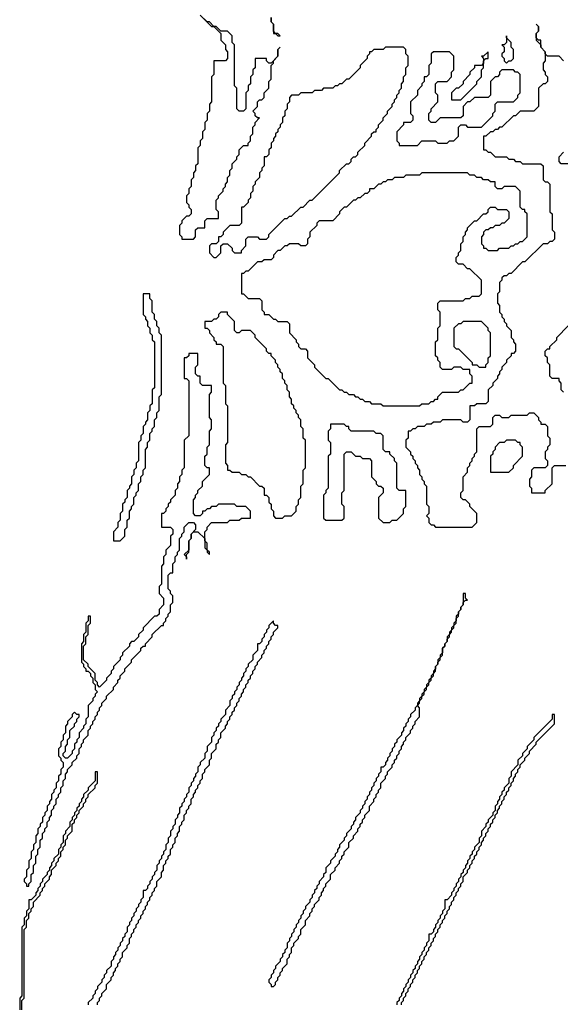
# Model space of a CAD drawing. Header units: metres. Extents: x 0 to 1000, y 0 to 1405.
# Drawn here: x 385.2 to 444.5, y 567.4 to 675 of the extents above; entities that cross this region are included whole.
import ezdxf

# ---------------------------------------------------------------- set-up
doc = ezdxf.new("R2010")
doc.units = ezdxf.units.M

msp = doc.modelspace()

# ---------------------------------------------------------------- linework, layer by layer
for points in [[(405.25, 675.25), (406.25, 674.25), (406.5, 674.25), (407.25, 673.5), (407.25, 672.75), (407.75, 672.25), (407.75, 671.75), (408, 671.5), (408, 670.75), (407.75, 670.5), (406.5, 670.5), (406.5, 669), (406.25, 668.75), (406.25, 666), (406, 665.75), (406, 665), (405.75, 664.75), (405.75, 664), (405.5, 663.75), (405.5, 663), (405.25, 662.75), (405.25, 662), (405, 661.75), (405, 661.25), (404.75, 661), (404.75, 659.25), (404.5, 659), (404.5, 658.5), (404.25, 658.25), (404.25, 657.75), (404, 657.5), (404, 656.75), (403.75, 656.5), (403.75, 656), (403.5, 655.75), (403.5, 655), (403.75, 654.75), (403.75, 654.5), (404, 654.25), (404, 653.75), (403.75, 653.5), (403.5, 653.5), (403, 653), (403, 652.75), (402.75, 652.5), (402.75, 651.5), (403, 651.25), (403, 651), (404.25, 651), (404.5, 651.25), (404.5, 652), (404.75, 652.25), (405.5, 652.25), (405.5, 653), (405.75, 653.25), (407, 653.25), (407, 654), (406.75, 654.25), (406.75, 655.25), (407, 655.5), (407, 655.75), (407.5, 656.25), (407.5, 656.5), (407.75, 656.75), (407.75, 657), (408, 657.25), (408, 657.75), (408.25, 658), (408.25, 658.5), (408.5, 658.75), (408.5, 659.25), (409, 659.75), (409, 660), (409.25, 660.25), (409.25, 660.75), (409.75, 661.25), (410.25, 661.25), (410.25, 661.5), (410.5, 661.75), (410.5, 662.25), (410.75, 662.5), (410.75, 663.25), (411, 663.5), (411, 663.75), (411.5, 664.25), (411.25, 664.25), (411, 664.5), (411, 664.75), (410.75, 665), (411.25, 665.5), (411.25, 666), (411.5, 666.25), (411.75, 666.25), (412, 666.5), (412, 667), (412.5, 667.5), (412.5, 668.25), (412.75, 668.5), (412.75, 670), (413, 670.25), (413, 670.5), (413.5, 671), (413.5, 671.75), (413.75, 672), (413.5, 671.75), (413.5, 671), (412.75, 670.25), (412.5, 670.25), (412.25, 670.5), (412.25, 670.75), (411, 670.75), (411, 669.75), (410.75, 669.5), (410.75, 669), (410.5, 668.75), (410.5, 668), (410.25, 667.75), (410.25, 667.25), (410, 667), (410, 665.25), (409.75, 665), (409.25, 665), (409, 665.25), (409, 667.5), (408.75, 667.75), (408.75, 672.25), (408.5, 672.5), (408.5, 673.25), (408, 673.75), (407.25, 673.75), (406.75, 674.25), (406.5, 674.25), (406, 674.75), (405.75, 674.75), (405, 675.5)], [(412.75, 675.25), (412.75, 674.75), (413, 674.5), (413, 673.5), (413.25, 673.5), (413.5, 673.25), (413.75, 673.25), (413.5, 673.5), (413.25, 673.5), (413, 673.75), (413, 674.5), (412.75, 674.75), (412.75, 675.25)], [(444.75, 670.5), (444.25, 671), (443, 671), (442.75, 671.25), (442.75, 671.5), (442.25, 672), (442.25, 672.75), (442, 672.75), (441.75, 673), (441.75, 673.5), (442, 673.75), (442, 674.25), (441.75, 674.5), (442, 674.25), (442, 673.75), (441.75, 673.5), (441.75, 672.75), (442.25, 672.25), (442.25, 672), (442.75, 671.5), (442.75, 670.5), (442.5, 670.25), (442.5, 669.5), (442.75, 669.25), (442.75, 669), (443, 668.75), (443, 668.25), (442.75, 668), (442.5, 668), (442, 667.5), (442, 665.5), (441.5, 665), (440, 665), (439.5, 664.5), (439.25, 664.5), (438, 663.25), (437.75, 663.25), (437.5, 663), (437.25, 663), (437, 662.75), (436.75, 662.75), (436.25, 662.25), (436, 662.25), (436, 660.75), (436.25, 660.75), (436.5, 660.5), (436.75, 660.5), (437.25, 660), (438.5, 660), (438.75, 659.75), (439.25, 659.75), (439.5, 659.5), (440, 659.5), (440.25, 659.25), (442.25, 659.25), (442.5, 659), (442.5, 657.5), (442.75, 657.25), (443, 657.25), (443.25, 657), (443.25, 654), (443.5, 653.75), (443.5, 652), (443.75, 651.75), (443.75, 651), (443.5, 650.75), (443.25, 650.75), (443, 650.5), (442.5, 650.5), (440.5, 648.5), (440.25, 648.5), (439, 647.25), (438.75, 647.25), (438.5, 647), (438.25, 647), (438, 646.75), (438, 646.5), (437.75, 646.25), (437.75, 645.25), (437.5, 645), (437.5, 644), (437.75, 643.75), (437.75, 643), (438, 642.75), (438, 642.5), (438.25, 642.25), (438.25, 642), (438.5, 641.75), (438.5, 641.5), (439, 641), (439, 640.25), (439.25, 640), (439.25, 639.75), (439.5, 639.5), (439.5, 638.75), (439.25, 638.5), (439, 638.5), (439, 638.25), (438.5, 637.75), (438.5, 637.5), (438, 637), (438, 636.75), (437.75, 636.5), (437.75, 636.25), (437.5, 636), (437.5, 635.75), (437, 635.25), (437, 635), (436.5, 634.5), (436.5, 633.25), (436.25, 633), (435.25, 633), (435, 632.75), (434.5, 632.75), (434.5, 631.25), (434.25, 631), (433.75, 631), (433.5, 631.25), (431.5, 631.25), (431.25, 631), (430.5, 631), (430.25, 630.75), (429.75, 630.75), (429.5, 630.5), (428.75, 630.5), (428.5, 630.25), (428.25, 630.25), (428, 630), (427.75, 630), (427.75, 629.25), (427.5, 629), (427.5, 628.25), (428, 627.75), (428, 627.5), (428.25, 627.25), (428.25, 627), (428.5, 626.75), (428.5, 626.5), (428.75, 626.25), (428.75, 626), (429, 625.75), (429, 625.25), (429.25, 625), (429.25, 624.75), (429.5, 624.5), (429.5, 624.25), (429.75, 624), (429.75, 622), (430, 621.75), (430, 621), (429.75, 620.75), (430, 620.5), (430, 620), (430.25, 619.75), (430.5, 619.75), (430.75, 619.5), (434.75, 619.5), (435.25, 620), (435.25, 621), (434.5, 621.75), (434.5, 622), (434, 622.5), (433.75, 622.5), (433.5, 622.75), (433.5, 623.25), (433.75, 623.5), (433.75, 625), (434.25, 625.5), (434.25, 626), (434.5, 626.25), (434.5, 626.5), (434.75, 626.75), (434.75, 627), (435, 627.25), (435, 627.5), (435.25, 627.75), (435.25, 630.25), (435.5, 630.5), (436.75, 630.5), (437, 630.75), (437, 631.5), (437.25, 631.75), (437.75, 631.75), (438, 631.5), (438.75, 631.5), (439, 631.75), (440.75, 631.75), (441, 632), (441.5, 632), (442, 631.5), (442, 631.25), (442.25, 631), (442.25, 630.75), (442.75, 630.75), (443, 630.5), (443, 629.5), (443.25, 629.25), (443.25, 628.5), (443, 628.25), (443, 628), (442.75, 627.75), (442.75, 627), (443, 626.75), (443, 626.25), (442.75, 626), (441.5, 626), (441.25, 625.75), (441.25, 625), (441, 624.75), (441, 624), (441.25, 623.75), (441.25, 623.25), (442.75, 623.25), (442.75, 623.5), (443.5, 624.25), (443.5, 626), (443.75, 626.25), (445, 626.25)], [(445.25, 659.25), (444.5, 659.25), (444.25, 659.5), (444.25, 660), (444.75, 660.5)], [(444.75, 634.25), (444.5, 634.5), (444.5, 635.25), (444.25, 635.5), (444.25, 635.75), (443.5, 635.75), (443.25, 636), (443.25, 637.25), (443, 637.5), (443, 638), (442.75, 638.25), (442.75, 638.75), (443, 639), (443.25, 639), (443.25, 639.25), (444, 640), (444, 640.25), (445.25, 641.5)], [(393.75, 567.25), (393.75, 567.5), (394, 567.75), (394, 568), (394.25, 568.25), (394.25, 568.5), (394.75, 569), (394.75, 569.5), (395.25, 570), (395.25, 570.25), (395.5, 570.5), (395.5, 570.75), (395.75, 571), (395.75, 571.25), (396, 571.5), (396, 571.75), (396.25, 572), (396.25, 572.25), (396.5, 572.5), (396.5, 573), (397, 573.5), (397, 573.75), (397.25, 574), (397.25, 574.5), (397.5, 574.75), (397.5, 575), (397.75, 575.25), (397.75, 575.5), (398, 575.75), (398, 576), (398.25, 576.25), (398.25, 576.5), (398.5, 576.75), (398.5, 577), (398.75, 577.25), (398.75, 577.5), (399, 577.75), (399, 578), (399.25, 578.25), (399.25, 578.5), (399.5, 578.75), (399.5, 579), (399.75, 579.25), (399.75, 579.5), (400, 579.75), (400, 580), (400.25, 580.25), (400.25, 580.75), (400.75, 581.25), (400.75, 581.75), (401, 582), (401, 582.5), (401.25, 582.75), (401.25, 583), (401.5, 583.25), (401.5, 583.5), (401.75, 583.75), (401.75, 584.25), (402, 584.5), (402, 584.75), (402.25, 585), (402.25, 585.5), (402.5, 585.75), (402.5, 586), (402.75, 586.25), (402.75, 586.75), (403, 587), (403, 587.25), (403.25, 587.5), (403.25, 588), (403.5, 588.25), (403.5, 588.5), (403.75, 588.75), (403.75, 589), (404, 589.25), (404, 589.75), (404.25, 590), (404.25, 590.25), (404.5, 590.5), (404.5, 590.75), (404.75, 591), (404.75, 591.25), (405, 591.5), (405, 591.75), (405.25, 592), (405.25, 592.5), (405.5, 592.75), (405.5, 593), (406, 593.5), (406, 594), (406.25, 594.25), (406.25, 594.75), (406.75, 595.25), (406.75, 595.75), (407, 596), (407, 596.25), (407.25, 596.5), (407.25, 597), (407.75, 597.5), (407.75, 597.75), (408, 598), (408, 598.25), (408.25, 598.5), (408.25, 598.75), (408.5, 599), (408.5, 599.25), (408.75, 599.5), (408.75, 599.75), (409, 600), (409, 600.25), (409.25, 600.5), (409.25, 600.75), (409.5, 601), (409.5, 601.25), (409.75, 601.5), (409.75, 601.75), (410, 602), (410, 602.25), (410.25, 602.5), (410.25, 602.75), (410.5, 603), (410.5, 603.25), (410.75, 603.5), (410.75, 603.75), (411, 604), (411, 604.25), (411.25, 604.5), (411.25, 604.75), (411.75, 605.25), (411.75, 605.5), (412, 605.75), (412, 606), (412.25, 606.25), (412.25, 606.5), (412.5, 606.75), (412.5, 607), (412.75, 607.25), (412.75, 607.5), (413, 607.75), (413, 608), (413.5, 608.5), (413.5, 608.75), (413.25, 608.75), (413, 609), (413, 609.25), (412.5, 608.75), (412.5, 608.5), (412.25, 608.25), (412.25, 608), (412, 607.75), (412, 607.5), (411.75, 607.25), (411.75, 607), (411.5, 606.75), (411.25, 606.75), (411.25, 606), (410.75, 605.5), (410.75, 605), (410.25, 604.5), (410.25, 604.25), (410, 604), (410, 603.75), (409.75, 603.5), (409.75, 603.25), (409.5, 603), (409.5, 602.75), (409.25, 602.5), (409.25, 602.25), (409, 602), (409, 601.75), (408.75, 601.5), (408.75, 601.25), (408.5, 601), (408.5, 600.75), (408.25, 600.5), (408.25, 600), (407.75, 599.5), (407.75, 599), (407.25, 598.5), (407.25, 598.25), (407, 598), (407, 597.75), (406.75, 597.5), (406.75, 597.25), (406.5, 597), (406.5, 596.75), (406.25, 596.5), (406.25, 596), (405.75, 595.5), (405.75, 595), (405.5, 594.75), (405.5, 594.25), (405, 593.75), (405, 593.5), (404.75, 593.25), (404.75, 592.75), (404.5, 592.5), (404.5, 592.25), (404.25, 592), (404.25, 591.75), (404, 591.5), (404, 591.25), (403.75, 591), (403.75, 590.5), (403.5, 590.25), (403.5, 590), (403.25, 589.75), (403.25, 589.5), (403, 589.25), (403, 589), (402.75, 588.75), (402.75, 588.25), (402.5, 588), (402.5, 587.75), (402.25, 587.5), (402.25, 587), (402, 586.75), (402, 586.5), (401.75, 586.25), (401.75, 585.75), (401.5, 585.5), (401.5, 585), (401.25, 584.75), (401.25, 584.25), (401, 584), (401, 583.75), (400.75, 583.5), (400.75, 583.25), (400.5, 583), (400.5, 582.75), (400.25, 582.5), (400.25, 582), (400, 581.75), (400, 581.5), (399.75, 581.25), (399.75, 581), (399.5, 580.75), (399.5, 580.5), (399.25, 580.25), (399.25, 580), (399, 579.75), (398.75, 579.75), (398.75, 579), (398.5, 578.75), (398.5, 578.5), (398.25, 578.25), (398.25, 578), (398, 577.75), (398, 577.5), (397.75, 577.25), (397.75, 577), (397.5, 576.75), (397.5, 576.5), (397.25, 576.25), (397.25, 576), (397, 575.75), (397, 575.25), (396.75, 575), (396.75, 574.75), (396.5, 574.5), (396.5, 574.25), (396.25, 574), (396.25, 573.75), (396, 573.5), (396, 573.25), (395.75, 573), (395.75, 572.75), (395.5, 572.5), (395.5, 572.25), (395.25, 572), (395.25, 571.5), (394.75, 571), (394.75, 570.75), (394.5, 570.5), (394.5, 570.25), (394.25, 570), (394.25, 569.75), (393.75, 569.25), (393.75, 569), (393.5, 568.75), (393.5, 568.5), (393.25, 568.25), (393.25, 568), (392.75, 567.5), (392.75, 567.25)], [(427, 567.25), (427, 567.5), (427.25, 567.75), (427.25, 568), (427.5, 568.25), (427.5, 568.5), (427.75, 568.75), (427.75, 569), (428, 569.25), (428, 569.5), (428.25, 569.75), (428.25, 570), (428.5, 570.25), (428.5, 570.5), (428.75, 570.75), (428.75, 571), (429, 571.25), (429, 571.5), (429.25, 571.75), (429.25, 572), (429.5, 572.25), (429.5, 572.5), (429.75, 572.75), (429.75, 573), (430, 573.25), (430, 573.5), (430.25, 573.75), (430.25, 574), (430.5, 574.25), (430.5, 574.5), (430.75, 574.75), (430.75, 575), (431, 575.25), (431, 575.5), (431.25, 575.75), (431.25, 576), (431.5, 576.25), (431.5, 576.5), (431.75, 576.75), (431.75, 577), (432, 577.25), (432, 577.5), (432.25, 577.75), (432.25, 578), (432.5, 578.25), (432.5, 578.5), (432.75, 578.75), (432.75, 579), (433, 579.25), (433, 579.5), (433.25, 579.75), (433.25, 580), (433.5, 580.25), (433.5, 580.5), (433.75, 580.75), (433.75, 581.25), (434.25, 581.75), (434.25, 582), (434.5, 582.25), (434.5, 582.5), (434.75, 582.75), (434.75, 583), (435, 583.25), (435, 583.5), (435.25, 583.75), (435.25, 584), (435.5, 584.25), (435.5, 584.5), (435.75, 584.75), (435.75, 585), (436, 585.25), (436, 585.5), (436.25, 585.75), (436.25, 586), (436.5, 586.25), (436.5, 586.5), (436.75, 586.75), (436.75, 587), (437, 587.25), (437, 587.5), (437.25, 587.75), (437.25, 588), (437.5, 588.25), (437.5, 588.5), (437.75, 588.75), (437.75, 589), (438, 589.25), (438, 589.5), (438.25, 589.75), (438.25, 590), (438.5, 590.25), (438.5, 590.5), (438.75, 590.75), (438.75, 591), (439, 591.25), (439, 591.5), (439.25, 591.75), (439.25, 592), (439.5, 592.25), (439.5, 592.5), (439.75, 592.75), (439.75, 593), (440, 593.25), (440, 593.5), (440.5, 594), (440.5, 594.25), (441, 594.75), (441, 595), (441.75, 595.75), (441.75, 596), (443.75, 598), (443.75, 599), (443.5, 599), (443.5, 598.5), (441.5, 596.5), (441.5, 596.25), (440.75, 595.5), (440.75, 595.25), (440.25, 594.75), (440.25, 594.5), (439.75, 594), (439.75, 593.5), (439, 592.75), (439, 592.25), (438.75, 592), (438.75, 591.5), (438.25, 591), (438.25, 590.75), (438, 590.5), (438, 590.25), (437.75, 590), (437.75, 589.75), (437.5, 589.5), (437.5, 589.25), (437.25, 589), (437.25, 588.5), (437, 588.25), (437, 588), (436.5, 587.5), (436.5, 587.25), (436.25, 587), (436.25, 586.75), (435.75, 586.25), (435.75, 585.75), (435.5, 585.5), (435.5, 585), (435, 584.5), (435, 584.25), (434.75, 584), (434.75, 583.75), (434.5, 583.5), (434.5, 583.25), (434.25, 583), (434.25, 582.75), (434, 582.5), (434, 582.25), (433.75, 582), (433.75, 581.75), (433.5, 581.5), (433.5, 581.25), (433.25, 581), (433.25, 580.75), (433, 580.5), (433, 580.25), (432.75, 580), (432.75, 579.75), (432.5, 579.5), (432.5, 579.25), (432, 578.75), (431.75, 578.75), (431.75, 577.75), (431.5, 577.5), (431.5, 577.25), (431.25, 577), (431.25, 576.75), (431, 576.5), (431, 576.25), (430.75, 576), (430.75, 575.75), (430.5, 575.5), (430.5, 575.25), (430.25, 575), (430, 575), (430, 574.25), (429.75, 574), (429.75, 573.75), (429.5, 573.5), (429.5, 573.25), (429.25, 573), (429.25, 572.75), (429, 572.5), (429, 572.25), (428.75, 572), (428.75, 571.75), (428.5, 571.5), (428.5, 571.25), (428.25, 571), (428.25, 570.75), (428, 570.5), (428, 570.25), (427.75, 570), (427.75, 569.75), (427.5, 569.5), (427.5, 569.25), (427.25, 569), (427.25, 568.75), (427, 568.5), (427, 568.25), (426.75, 568), (426.75, 567.75), (426.5, 567.5), (426.5, 567.25)], [(385.5, 565.75), (385.5, 567.75), (385.75, 568), (385.75, 575.5), (386, 575.75), (386, 576.5), (386.25, 576.75), (386.25, 577.25), (386.5, 577.5), (386.5, 577.75), (386.75, 578), (386.75, 578.5), (387.5, 579.25), (387.5, 579.5), (387.75, 579.75), (387.75, 580), (388, 580.25), (388, 580.5), (388.5, 581), (388.5, 581.25), (388.75, 581.5), (388.75, 582), (389.25, 582.5), (389.25, 582.75), (389.5, 583), (389.5, 583.25), (389.75, 583.5), (389.75, 584), (390, 584.25), (390, 584.5), (390.25, 584.75), (390.25, 585.25), (390.5, 585.5), (390.5, 585.75), (391, 586.25), (391, 587), (391.25, 587.25), (391.25, 587.5), (391.5, 587.75), (391.5, 588), (391.75, 588.25), (391.75, 588.5), (392.25, 589), (392.25, 589.25), (392.5, 589.5), (392.5, 589.75), (392.75, 590), (392.75, 590.25), (393.5, 591), (393.5, 591.25), (393.75, 591.5), (393.75, 592.75), (393.5, 592.75), (393.5, 591.75), (392.75, 591), (392.75, 590.75), (392.25, 590.25), (392.25, 590), (392, 589.75), (392, 589.5), (391.75, 589.25), (391.75, 589), (391.5, 588.75), (391.5, 588.5), (391.25, 588.25), (391.25, 588), (391, 587.75), (391, 587.5), (390.75, 587.25), (390.75, 586.75), (390.25, 586.25), (390.25, 586), (390, 585.75), (390, 585), (389.75, 584.75), (389.75, 584.5), (389.5, 584.25), (389.5, 583.75), (389, 583.25), (389, 583), (388.75, 582.75), (388.75, 582.5), (388.5, 582.25), (388.5, 582), (388.25, 581.75), (388.25, 581.5), (387.75, 581), (387.75, 580.75), (387.5, 580.5), (387.5, 580.25), (387.25, 580), (387.25, 579.75), (387, 579.5), (387, 579.25), (386.5, 578.75), (386.25, 578.75), (386.25, 577.75), (386, 577.5), (386, 577), (385.75, 576.75), (385.75, 576), (385.5, 575.75), (385.5, 568.25), (385.25, 568), (385.25, 566)]]:
    msp.add_lwpolyline(points)
for points in [[(438.5, 673.25), (438.5, 672.5), (438.25, 672.25), (438, 672.25), (438.25, 672), (438.25, 671.5), (438, 671.25), (438, 671), (438.25, 670.75), (438.25, 670.5), (438.5, 670.25), (438.75, 670.5), (439, 670.5), (439.25, 670.75), (439.25, 671.75), (439, 672), (439, 672.5), (438.5, 673)], [(425.25, 672), (425, 671.75), (424, 671.75), (423.75, 671.5), (423.5, 671.5), (423.5, 671.25), (423.25, 671), (423.25, 670.75), (422.5, 670), (422.5, 669.75), (421.25, 668.5), (421, 668.5), (420.5, 668), (420.25, 668), (420, 667.75), (419.75, 667.75), (419.5, 667.5), (418.5, 667.5), (418.25, 667.25), (417.5, 667.25), (417.25, 667), (416, 667), (415.75, 666.75), (415, 666.75), (414.75, 666.5), (414.75, 666), (414.5, 665.75), (414.5, 665.25), (414.25, 665), (414.25, 664.5), (414, 664.25), (414, 663.75), (413.75, 663.5), (413.75, 663.25), (413.5, 663), (413.5, 662.75), (413.25, 662.5), (413.25, 662.25), (413, 662), (413, 661.75), (412.75, 661.5), (412.75, 661), (412.5, 660.75), (412.5, 660.25), (412.25, 660), (412, 660), (412, 659), (411.75, 658.75), (411.75, 658.5), (411.5, 658.25), (411.5, 657.75), (411, 657.25), (411, 657), (410.75, 656.75), (410.75, 656.25), (410.5, 656), (410.5, 655.5), (410.25, 655.25), (410.25, 655), (409.75, 654.5), (409.5, 654.5), (409.5, 652.75), (409.25, 652.5), (408.25, 652.5), (407.5, 651.75), (407.5, 651.5), (407.25, 651.25), (407, 651.25), (407, 650.75), (406.75, 650.5), (406.25, 650.5), (406, 650.25), (406, 649.5), (406.5, 649), (406.75, 649), (407.25, 649.5), (407.25, 650.25), (407.5, 650.5), (408, 650.5), (408.5, 650), (408.5, 649.75), (408.75, 649.5), (409.5, 649.5), (409.5, 649.75), (410, 650.25), (410, 651), (410.25, 651.25), (411.25, 651.25), (411.5, 651), (412.25, 651), (412.5, 651.25), (412.5, 651.5), (414.25, 653.25), (414.5, 653.25), (414.75, 653.5), (415, 653.5), (416, 654.5), (416.25, 654.5), (417, 655.25), (417.25, 655.25), (420.25, 658.25), (420.25, 658.5), (421, 659.25), (421.25, 659.25), (421.5, 659.5), (421.5, 659.75), (421.75, 660), (422, 660), (422.25, 660.25), (422.25, 660.5), (423, 661.25), (423, 661.5), (423.75, 662.25), (423.75, 662.5), (424, 662.75), (424.25, 662.75), (424.25, 663), (424.5, 663.25), (424.5, 663.5), (425, 664), (425, 664.25), (425.5, 664.75), (425.5, 665), (426, 665.5), (426, 665.75), (426.25, 666), (426.25, 666.25), (426.5, 666.5), (426.5, 666.75), (426.75, 667), (426.75, 667.25), (427, 667.5), (427, 668), (427.25, 668.25), (427.25, 668.75), (427.5, 669), (427.5, 669.75), (427.75, 670), (427.75, 671), (427.5, 671.25), (427.5, 671.75), (427.25, 672)], [(430.5, 671.5), (430.25, 671.25), (430.25, 670.25), (430, 670), (430, 669), (429.75, 668.75), (429.5, 668.75), (429.5, 668.25), (429.25, 668), (429.25, 667.75), (428.75, 667.25), (428.75, 666.75), (428, 666), (428, 664.75), (428.25, 664.5), (428.25, 664), (428, 663.75), (427.25, 663.75), (427.25, 663.5), (426.5, 662.75), (426.5, 661.75), (426.75, 661.5), (426.75, 661.25), (428.75, 661.25), (429.25, 661.75), (430.75, 661.75), (431, 661.5), (432, 661.5), (432.25, 661.75), (432.75, 661.75), (433.25, 662.25), (433.25, 663.25), (433.5, 663.5), (434, 663.5), (434.25, 663.25), (435.75, 663.25), (437, 664.5), (437, 664.75), (437.25, 665), (437.25, 665.75), (437.5, 666), (439.25, 666), (439.75, 666.5), (439.75, 666.75), (440, 667), (440, 669), (439.75, 669.25), (439.5, 669.25), (439.25, 669.5), (438, 669.5), (437.75, 669.25), (437.75, 669), (437.5, 668.75), (437.25, 668.75), (436.75, 668.25), (436.75, 666.75), (436.5, 666.5), (435, 666.5), (434.5, 666), (434.25, 666), (433.75, 665.5), (433.75, 664.5), (433.5, 664.25), (431.25, 664.25), (430.75, 663.75), (430.25, 663.75), (430, 664), (430, 664.75), (430.25, 665), (430.25, 665.25), (431, 666), (431, 666.75), (430.75, 667), (430.75, 668), (431, 668.25), (432, 668.25), (432.5, 668.75), (432.5, 669.25), (432.75, 669.5), (432.75, 671), (432.25, 671.5)], [(436.5, 671.5), (436, 671), (435.75, 671), (436, 670.75), (436, 670.25), (435.75, 670), (435, 670), (435, 669.75), (434.5, 669.25), (434.5, 669), (433.75, 668.25), (433.75, 668), (433.25, 667.5), (433, 667.5), (432.5, 667), (432.5, 666.25), (433.5, 666.25), (435.25, 668), (435.25, 668.25), (435.75, 668.75), (435.75, 669.5), (436, 669.75), (436, 670.5), (436.25, 670.75), (436.5, 670.75)], [(429.25, 658.25), (429, 658), (427.5, 658), (427.25, 657.75), (426.25, 657.75), (426, 657.5), (425.5, 657.5), (425.25, 657.25), (425, 657.25), (424.75, 657), (424.5, 657), (424, 656.5), (423.5, 656.5), (423.5, 656.25), (423.25, 656), (423, 656), (422.5, 655.5), (422.25, 655.5), (422, 655.25), (421.75, 655.25), (421, 654.5), (420.75, 654.5), (420.25, 654), (420.25, 653.75), (419.5, 653), (418, 653), (417.75, 652.75), (417.75, 652.5), (417, 651.75), (417, 651.25), (416.75, 651), (416.75, 650.5), (416.5, 650.25), (416, 650.25), (415.75, 650.5), (414.75, 650.5), (414.5, 650.25), (414.25, 650.25), (413.75, 649.75), (413.5, 649.75), (413, 649.25), (413, 649), (412.75, 648.75), (412, 648.75), (411.75, 648.5), (411.25, 648.5), (410.25, 647.5), (410, 647.5), (409.75, 647.25), (409.5, 647.25), (409.5, 645), (409.75, 645), (410.25, 644.5), (411.5, 644.5), (411.75, 644.25), (411.75, 643.25), (412, 643), (412, 642.75), (412.5, 642.75), (413, 642.25), (413.25, 642.25), (413.5, 642), (414.5, 642), (414.75, 641.75), (414.75, 640.75), (415.5, 640), (415.5, 639.75), (415.75, 639.5), (415.75, 639.25), (416, 639), (416.5, 639), (416.75, 638.75), (416.75, 638), (417.5, 637.25), (417.5, 637), (418.75, 635.75), (419, 635.75), (420.25, 634.5), (420.5, 634.5), (420.75, 634.25), (421, 634.25), (421.25, 634), (421.75, 634), (422, 633.75), (422.25, 633.75), (422.5, 633.5), (422.75, 633.5), (423, 633.25), (423.5, 633.25), (423.75, 633), (424.75, 633), (425, 632.75), (429, 632.75), (429.25, 633), (430, 633), (430.25, 633.25), (430.5, 633.25), (430.75, 633.5), (431, 633.5), (431, 633.75), (431.5, 634.25), (433.25, 634.25), (433.5, 634.5), (433.75, 634.5), (434.5, 635.25), (434.75, 635.25), (434.75, 636), (434.5, 636.25), (434.5, 636.75), (433.75, 636.75), (433.5, 637), (432.75, 637), (432.5, 636.75), (431.5, 636.75), (431.25, 637), (431.25, 637.5), (431, 637.75), (431, 638), (430.75, 638.25), (430.75, 639.75), (431, 640), (431, 641.25), (431.25, 641.5), (431.25, 643), (431, 643.25), (431, 644), (431.25, 644.25), (433.75, 644.25), (434, 644.5), (434.5, 644.5), (434.75, 644.75), (435.5, 644.75), (435.75, 645), (435.75, 646.5), (434.5, 647.75), (434.25, 647.75), (433.75, 648.25), (433.25, 648.25), (433, 648.5), (433, 649), (433.25, 649.25), (433.25, 649.5), (433.5, 649.75), (433.5, 650.5), (433.75, 650.75), (433.75, 651.25), (434, 651.5), (434, 651.75), (434.25, 652), (434.25, 652.25), (435, 653), (435.25, 653), (436, 653.75), (436.25, 653.75), (436.5, 654), (436.5, 654.25), (436.75, 654.5), (437.25, 654.5), (437.5, 654.25), (438.5, 654.25), (438.75, 654), (438.75, 653.25), (438.25, 652.75), (438, 652.75), (437.75, 652.5), (437.25, 652.5), (437, 652.25), (436.75, 652.25), (436.5, 652), (436.25, 652), (436, 651.75), (436, 651.5), (435.75, 651.25), (435.75, 650.5), (436, 650.25), (436, 650), (436.25, 650), (436.5, 649.75), (437.5, 649.75), (437.75, 650), (438.75, 650), (439, 650.25), (439.25, 650.25), (439.5, 650.5), (439.75, 650.5), (440, 650.75), (440.25, 650.75), (440.75, 651.25), (440.75, 653.75), (440.5, 654), (440.5, 654.25), (440.25, 654.25), (440, 654.5), (440, 656.25), (439.5, 656.75), (438.25, 656.75), (438, 656.5), (437.5, 656.5), (437.25, 656.75), (437.25, 657.25), (436.75, 657.25), (436.5, 657.5), (436, 657.5), (435.75, 657.75), (435.25, 657.75), (435, 658), (434.5, 658), (434.25, 658.25)], [(398.75, 645), (398.75, 642.75), (399, 642.5), (399, 642.25), (399.25, 642), (399.25, 641.5), (399.5, 641.25), (399.5, 640.75), (399.75, 640.5), (399.75, 640), (400, 639.75), (400, 634.75), (399.75, 634.5), (399.75, 633), (399.5, 632.75), (399.5, 632.25), (399.25, 632), (399.25, 631.25), (399, 631), (399, 630.75), (398.75, 630.5), (398.75, 629.75), (398.5, 629.5), (398.5, 629), (398.25, 628.75), (398.25, 626.75), (398, 626.5), (398, 626), (397.75, 625.75), (397.75, 625.25), (397.5, 625), (397.5, 624.25), (397.25, 624), (397.25, 623.75), (397, 623.5), (397, 622.75), (396.75, 622.5), (396.75, 622.25), (396.5, 622), (396.5, 621.25), (396.25, 621), (396.25, 620.25), (396, 620), (396, 619.5), (395.5, 619), (395.5, 618), (396.25, 618), (396.75, 618.5), (396.75, 619.25), (397, 619.5), (397, 620.25), (397.25, 620.5), (397.25, 621.25), (397.5, 621.5), (397.5, 621.75), (397.75, 622), (397.75, 622.75), (398, 623), (398, 623.25), (398.25, 623.5), (398.25, 624.25), (398.5, 624.5), (398.5, 625), (398.75, 625.25), (398.75, 625.75), (399, 626), (399, 628), (399.25, 628.25), (399.25, 628.75), (399.5, 629), (399.5, 629.75), (399.75, 630), (399.75, 630.25), (400, 630.5), (400, 631.25), (400.25, 631.5), (400.25, 632), (400.5, 632.25), (400.5, 633.75), (400.75, 634), (400.75, 640.5), (400.5, 640.75), (400.5, 641.25), (400.25, 641.5), (400.25, 642), (400, 642.25), (400, 642.75), (399.75, 643), (399.75, 644.25), (399.5, 644.5), (399.5, 645)], [(407.25, 643), (407, 642.75), (407, 642.5), (406.75, 642.25), (406.5, 642.25), (406.25, 642), (405.5, 642), (405.5, 641.25), (405.75, 641.25), (406, 641), (406, 640.75), (406.5, 640.25), (406.5, 640), (406.75, 639.75), (406.75, 639.5), (407.25, 639.5), (407.5, 639.25), (407.5, 635.25), (407.75, 635), (407.75, 633), (408, 632.75), (408, 628.75), (407.75, 628.5), (407.75, 626.5), (408, 626.25), (408, 625.75), (408.25, 625.75), (408.5, 625.5), (409.25, 625.5), (409.5, 625.25), (410, 625.25), (410.25, 625), (410.5, 625), (411.5, 624), (411.75, 624), (412, 623.75), (412, 623), (412.25, 623), (412.5, 622.75), (412.5, 622.25), (412.75, 622), (412.75, 621.5), (413, 621.25), (413, 620.75), (413.25, 620.5), (414, 620.5), (414.25, 620.75), (415, 620.75), (415.5, 621.25), (415.5, 621.75), (415.75, 622), (415.75, 622.5), (416, 622.75), (416, 624), (416.25, 624.25), (416.25, 625.75), (416.5, 626), (416.5, 629), (416.25, 629.25), (416.25, 630.25), (416, 630.5), (416, 631.25), (415.75, 631.5), (415.75, 631.75), (415.5, 632), (415.5, 632.25), (415.25, 632.5), (415.25, 632.75), (415, 633), (415, 633.5), (414.75, 633.75), (414.75, 634.25), (414.5, 634.5), (414.5, 635), (414.25, 635.25), (414.25, 635.5), (414, 635.75), (414, 636.25), (413.75, 636.5), (413.75, 636.75), (413.5, 637), (413.5, 637.25), (413.25, 637.5), (413.25, 637.75), (412.75, 638.25), (412.75, 638.5), (412.5, 638.5), (412.25, 638.75), (412.25, 639), (411, 640.25), (411, 640.5), (410.5, 641), (409.5, 641), (409.25, 640.75), (409, 640.75), (408.75, 641), (408.75, 642), (408, 642.75), (408, 643)], [(433.75, 642), (433.5, 641.75), (433.25, 641.75), (432.75, 641.25), (432.75, 639.25), (433, 639), (433.25, 639), (434.75, 637.5), (434.75, 637.25), (435.25, 637.25), (435.5, 637), (436.25, 637), (436.25, 637.25), (436.5, 637.5), (436.5, 638), (436.75, 638.25), (436.75, 640.75), (436.5, 641), (436.5, 641.25), (435.75, 642)], [(403.75, 638.5), (403.75, 638.25), (403.5, 638), (403.25, 638), (403.25, 635.75), (403.5, 635.75), (403.75, 635.5), (403.75, 629.5), (403.25, 629), (403.25, 626), (403, 625.75), (403, 625.25), (402.75, 625), (402.75, 624.5), (402.5, 624.25), (402.5, 623.75), (402.25, 623.5), (402.25, 623), (401.75, 622.5), (401.75, 622.25), (401.5, 622), (401.5, 621.75), (401.25, 621.5), (401.25, 621.25), (401, 621), (400.75, 621), (400.75, 619.5), (401.75, 619.5), (402, 619.25), (402, 618.75), (401.75, 618.5), (401.75, 617.5), (401.25, 617), (401.25, 616.5), (401, 616.25), (401, 615.5), (400.75, 615.25), (400.75, 613.25), (400.5, 613), (400.5, 612.25), (401, 611.75), (401, 611), (400.5, 610.5), (400.5, 610), (400.25, 609.75), (400, 609.75), (398.75, 608.5), (398.75, 608.25), (398.25, 607.75), (398.25, 607.5), (397.75, 607), (397.5, 607), (397.25, 606.75), (397.25, 606.5), (396.5, 605.75), (396.5, 605.5), (396.25, 605.25), (396.25, 605), (395.5, 604.25), (395.5, 604), (395.25, 603.75), (395.25, 603.5), (394.75, 603), (394.75, 602.75), (394, 602), (393.75, 602.25), (393.75, 602.5), (393.5, 602.75), (393.5, 603.5), (392.75, 604.25), (392.75, 604.5), (392.25, 605), (392.25, 606.5), (392.5, 606.75), (392.5, 607.5), (392.75, 607.75), (392.75, 608.75), (393, 609), (393, 609.75), (392.75, 609.75), (392.75, 609.25), (392.5, 609), (392.5, 608), (392.25, 607.75), (392.25, 607), (392, 606.75), (392, 604.75), (392.25, 604.5), (392.25, 604.25), (392.5, 604), (392.5, 603.75), (392.75, 603.75), (393, 603.5), (393, 603.25), (393.25, 603), (393.25, 602.5), (393.5, 602.25), (393.5, 601.75), (393.75, 601.5), (393.5, 601.25), (393.5, 601), (393.25, 600.75), (393.25, 600.5), (392.75, 600), (392.75, 598.75), (392.5, 598.5), (392.5, 598), (392.25, 597.75), (392.25, 597.5), (391.75, 597), (391.75, 596.5), (391.5, 596.25), (391.5, 596), (391.25, 595.75), (391.25, 595.25), (391, 595), (391, 594.75), (390.5, 594.25), (390.25, 594.25), (390, 594.5), (390, 594.75), (390.25, 595), (390.25, 595.5), (390.5, 595.75), (390.5, 596.25), (390.75, 596.5), (390.75, 597.25), (391.25, 597.75), (391.25, 598), (391.5, 598.25), (391.5, 598.5), (391.75, 598.75), (391.75, 599), (391.5, 599), (391.25, 599.25), (391, 599), (391, 598.75), (390.5, 598.25), (390.5, 598), (390.25, 597.75), (390.25, 597), (390, 596.75), (390, 596.25), (389.75, 596), (389.75, 595.5), (389.5, 595.25), (389.5, 594.5), (389.75, 594.25), (389.75, 594), (390, 593.75), (390, 593.25), (389.75, 593), (389.75, 592.5), (389.5, 592.25), (389.5, 591.75), (389.25, 591.5), (389.25, 591), (389, 590.75), (389, 590.5), (388.75, 590.25), (388.75, 589.75), (388.5, 589.5), (388.5, 589.25), (388.25, 589), (388.25, 588.5), (388, 588.25), (388, 588), (387.75, 587.75), (387.75, 587.25), (387.5, 587), (387.5, 586.75), (387.25, 586.5), (387.25, 586), (387, 585.75), (387, 585), (386.75, 584.75), (386.75, 584.25), (386.5, 584), (386.5, 583.25), (386.25, 583), (386.25, 582.25), (386, 582), (386, 581.25), (385.75, 581), (385.75, 580.75), (386, 580.5), (386, 580.25), (386.25, 580.25), (386.25, 580.5), (386.5, 580.75), (386.5, 581.5), (386.75, 581.75), (386.75, 582.5), (387, 582.75), (387, 583.5), (387.25, 583.75), (387.25, 584.25), (387.5, 584.5), (387.5, 585.25), (387.75, 585.5), (387.75, 586), (388, 586.25), (388, 586.5), (388.25, 586.75), (388.25, 587.25), (388.5, 587.5), (388.5, 587.75), (388.75, 588), (388.75, 588.5), (389, 588.75), (389, 589), (389.25, 589.25), (389.25, 589.75), (389.5, 590), (389.5, 590.25), (389.75, 590.5), (389.75, 591), (390, 591.25), (390, 591.75), (390.25, 592), (390.25, 592.5), (390.5, 592.75), (390.5, 593), (391, 593.5), (391, 593.75), (391.5, 594.25), (391.5, 594.5), (391.75, 594.75), (391.75, 595.25), (392, 595.5), (392, 595.75), (392.25, 596), (392.25, 596.25), (392.75, 596.75), (392.75, 597.25), (393, 597.5), (393, 597.75), (393.25, 598), (393.25, 598.25), (393.5, 598.5), (393.5, 598.75), (393.75, 599), (393.75, 599.25), (394, 599.5), (394, 599.75), (394.25, 600), (394.25, 600.25), (394.75, 600.75), (394.75, 601), (395.5, 601.75), (395.5, 602), (396, 602.5), (396, 602.75), (396.25, 603), (396.25, 603.25), (396.75, 603.75), (396.75, 604), (397.5, 604.75), (397.5, 605), (398.5, 606), (398.5, 606.25), (398.75, 606.5), (399, 606.5), (399, 606.75), (399.75, 607.5), (399.75, 607.75), (400.75, 608.75), (401, 608.75), (401, 609), (401.25, 609.25), (401.25, 609.5), (401.5, 609.75), (401.5, 610), (401.75, 610.25), (401.75, 611), (402, 611.25), (402, 612), (401.75, 612.25), (401.75, 612.5), (401.5, 612.75), (401.5, 614.25), (401.75, 614.5), (402, 614.5), (402, 615.5), (402.25, 615.75), (402.25, 616.25), (402.5, 616.5), (402.5, 616.75), (402.75, 617), (402.75, 618.25), (403, 618.5), (403, 618.75), (403.25, 619), (403.25, 619.5), (403.75, 620), (404.25, 620), (404.5, 619.75), (404.5, 619.25), (404, 618.75), (404, 618.25), (403.75, 618), (403.75, 617), (403.25, 616.5), (403.5, 616.25), (403.5, 616), (403.5, 616.5), (403.75, 616.75), (403.75, 618), (404, 618.25), (404, 618.75), (404.25, 619), (404.75, 619), (405.5, 618.25), (405.5, 617.25), (405.75, 617), (405.75, 616.75), (406, 616.5), (406, 616.75), (405.75, 617), (405.75, 617.75), (405.5, 618), (405.5, 619), (405.75, 619.25), (405.75, 619.5), (406.25, 620), (408, 620), (408.25, 620.25), (409.25, 620.25), (409.5, 620.5), (410.5, 620.5), (410.5, 621.25), (410, 621.75), (409, 621.75), (408.75, 622), (407, 622), (406.75, 621.75), (406.25, 621.75), (406, 621.5), (405.75, 621.5), (405.5, 621.25), (405.25, 621.25), (405.25, 621), (405, 620.75), (404.5, 620.75), (404.25, 621), (404.25, 622.5), (404.5, 622.75), (404.5, 623), (404.75, 623.25), (404.75, 623.5), (405.25, 624), (405.25, 624.5), (406, 625.25), (406, 626), (405.75, 626), (405.5, 626.25), (405.5, 627.25), (405.75, 627.5), (405.75, 628.25), (406, 628.5), (406, 630), (406.25, 630.25), (406.25, 631.25), (406, 631.5), (406, 634), (406.25, 634.25), (406.25, 635), (405.25, 635), (405, 635.25), (405, 636), (404.75, 636), (404.5, 636.25), (404.5, 637), (404.75, 637.25), (404.75, 638.5)], [(419.25, 630.75), (419.25, 630.25), (419, 630), (419, 629), (419.25, 628.75), (419.25, 627.5), (419, 627.25), (419, 623.75), (418.75, 623.5), (418.75, 623.25), (418.5, 623), (418.5, 620.5), (418.75, 620.25), (420.5, 620.25), (420.75, 620.5), (420.75, 621.75), (420.5, 622), (420.5, 623.25), (420.75, 623.5), (420.75, 627.5), (421, 627.75), (421.5, 627.75), (422, 627.25), (422.5, 627.25), (422.75, 627), (423.5, 627), (423.75, 626.75), (423.75, 625), (424.25, 624.5), (424.25, 624.25), (424.5, 624), (424.75, 624), (425, 623.75), (425, 623.25), (424.5, 622.75), (424.5, 620.5), (425, 620), (425.75, 620), (426, 620.25), (426.5, 620.25), (427.25, 621), (427.25, 621.5), (427.5, 621.75), (427.5, 623.5), (426.75, 623.5), (426.5, 623.75), (426.5, 626.5), (426.25, 626.75), (426.25, 627), (425.75, 627.5), (425.75, 627.75), (425.25, 627.75), (425, 628), (425, 629.5), (424.75, 629.75), (424.25, 629.75), (424, 630), (421.5, 630), (421.25, 630.25), (421.25, 630.5), (421, 630.5), (420.75, 630.75)], [(438.5, 629), (438.25, 628.75), (437.75, 628.75), (437.25, 628.25), (437.25, 628), (437, 627.75), (437, 627.5), (436.75, 627.25), (436.75, 625.5), (438.75, 625.5), (439.25, 626), (439.25, 626.25), (440.25, 627.25), (440.25, 628.25), (440, 628.5), (440, 628.75), (439.75, 628.75), (439.5, 629)], [(433.75, 612.25), (433.75, 611), (433.5, 610.75), (433.5, 610.5), (433.25, 610.25), (433.25, 610), (433, 609.75), (433, 609.25), (432.75, 609), (432.75, 608.75), (432.5, 608.5), (432.5, 608.25), (432.25, 608), (432.25, 607.75), (432, 607.5), (432, 607), (431.75, 606.75), (431.75, 606.5), (431.5, 606.25), (431.5, 605.75), (431.25, 605.5), (431.25, 605.25), (431, 605), (431, 604.5), (430.75, 604.25), (430.75, 604), (430.5, 603.75), (430.5, 603.5), (430.25, 603.25), (430.25, 603), (430, 602.75), (430, 602.5), (429.75, 602.25), (429.75, 602), (429.5, 601.75), (429.5, 601.5), (429.25, 601.25), (429.25, 601), (429, 600.75), (429, 600.5), (428.75, 600.25), (428.75, 600), (428.5, 599.75), (428.5, 599.5), (428, 599), (428, 598.75), (427.75, 598.5), (427.75, 598.25), (427.5, 598), (427.5, 597.75), (427.25, 597.5), (427.25, 597.25), (427, 597), (427, 596.75), (426.5, 596.25), (426.5, 596), (426.25, 595.75), (426.25, 595.5), (426, 595.25), (426, 595), (425.75, 594.75), (425.75, 594.5), (425.5, 594.25), (425.5, 594), (425.25, 593.75), (425.25, 593.5), (425, 593.25), (424.75, 593.25), (424.75, 592.75), (424.5, 592.5), (424.5, 592.25), (424.25, 592), (424.25, 591.75), (424, 591.5), (424, 591.25), (423.75, 591), (423.75, 590.75), (423.5, 590.5), (423.5, 590.25), (423.25, 590), (423.25, 589.75), (423, 589.5), (423, 589.25), (422.75, 589), (422.75, 588.75), (422.5, 588.5), (422.5, 588.25), (422, 587.75), (422, 587.5), (421.75, 587.25), (421.75, 587), (421.5, 586.75), (421.5, 586.5), (421, 586), (421, 585.75), (420.75, 585.5), (420.75, 585.25), (420.25, 584.75), (420.25, 584.5), (420, 584.25), (420, 584), (419.75, 583.75), (419.75, 583.5), (419.25, 583), (419.25, 582.75), (418.75, 582.25), (418.75, 581.75), (418.5, 581.5), (418.5, 581.25), (418, 580.75), (418, 580.5), (417.75, 580.25), (417.75, 580), (417.5, 579.75), (417.5, 579.5), (417.25, 579.25), (417.25, 579), (417, 578.75), (417, 578.5), (416.5, 578), (416.5, 577.75), (416.25, 577.5), (416.25, 577.25), (416, 577), (416, 576.75), (415.75, 576.5), (415.75, 576.25), (415.5, 576), (415.5, 575.75), (415.25, 575.5), (415.25, 575.25), (415, 575), (415, 574.75), (414.75, 574.5), (414.75, 574.25), (414.5, 574), (414.5, 573.5), (414.25, 573.25), (414.25, 573), (414, 572.75), (414, 572.5), (413.75, 572.25), (413.75, 572), (413.25, 571.5), (413.25, 571.25), (413, 571), (413, 570.75), (412.75, 570.5), (412.75, 570.25), (412.5, 570), (412.5, 569.75), (412.75, 569.5), (412.75, 569.25), (413, 569.25), (413.25, 569.5), (413.25, 569.75), (413.5, 570), (413.5, 570.25), (413.75, 570.5), (413.75, 570.75), (414, 571), (414, 571.25), (414.5, 571.75), (414.5, 572.25), (414.75, 572.5), (414.75, 572.75), (415, 573), (415, 573.5), (415.25, 573.75), (415.25, 574), (415.75, 574.5), (415.75, 574.75), (416, 575), (416, 575.5), (416.5, 576), (416.5, 576.5), (417, 577), (417, 577.25), (417.25, 577.5), (417.25, 577.75), (417.5, 578), (417.5, 578.25), (418, 578.75), (418, 579), (418.25, 579.25), (418.25, 579.5), (418.5, 579.75), (418.5, 580), (418.75, 580.25), (418.75, 580.5), (419.25, 581), (419.25, 581.5), (419.75, 582), (419.75, 582.25), (420.25, 582.75), (420.25, 583), (420.5, 583.25), (420.5, 583.5), (420.75, 583.75), (420.75, 584), (421.25, 584.5), (421.25, 585), (421.75, 585.5), (421.75, 585.75), (422.25, 586.25), (422.25, 586.5), (422.5, 586.75), (422.5, 587), (422.75, 587.25), (422.75, 587.5), (423, 587.75), (423, 588), (423.5, 588.5), (423.5, 589), (424, 589.5), (424, 589.75), (424.25, 590), (424.25, 590.25), (424.5, 590.5), (424.5, 590.75), (424.75, 591), (424.75, 591.5), (425.25, 592), (425.25, 592.25), (425.5, 592.5), (425.5, 592.75), (426, 593.25), (426, 593.5), (426.25, 593.75), (426.25, 594), (426.5, 594.25), (426.5, 594.5), (426.75, 594.75), (426.75, 595), (427, 595.25), (427, 595.5), (427.25, 595.75), (427.25, 596), (427.5, 596.25), (427.5, 596.5), (428, 597), (428, 597.25), (428.25, 597.5), (428.25, 597.75), (428.5, 598), (428.5, 598.25), (429, 598.75), (429, 599.75), (428.75, 600), (429, 600.25), (429, 600.5), (429.25, 600.75), (429.25, 601), (429.5, 601.25), (429.5, 601.5), (429.75, 601.75), (429.75, 602), (430, 602.25), (430, 602.5), (430.25, 602.75), (430.25, 603), (430.5, 603.25), (430.5, 603.5), (430.75, 603.75), (430.75, 604.25), (431, 604.5), (431, 604.75), (431.25, 605), (431.25, 605.25), (431.5, 605.5), (431.5, 606.25), (431.75, 606.5), (431.75, 606.75), (432, 607), (432, 607.25), (432.25, 607.5), (432.25, 607.75), (432.5, 608), (432.5, 608.25), (432.75, 608.5), (432.75, 608.75), (433, 609), (433, 609.5), (433.25, 609.75), (433.25, 610.25), (433.5, 610.5), (433.5, 610.75), (433.75, 611), (433.75, 611.25), (434, 611.5), (434.25, 611.5), (434, 611.75), (434, 612.25)]]:
    msp.add_lwpolyline(points, close=True)

doc.saveas('drawing.dxf')
